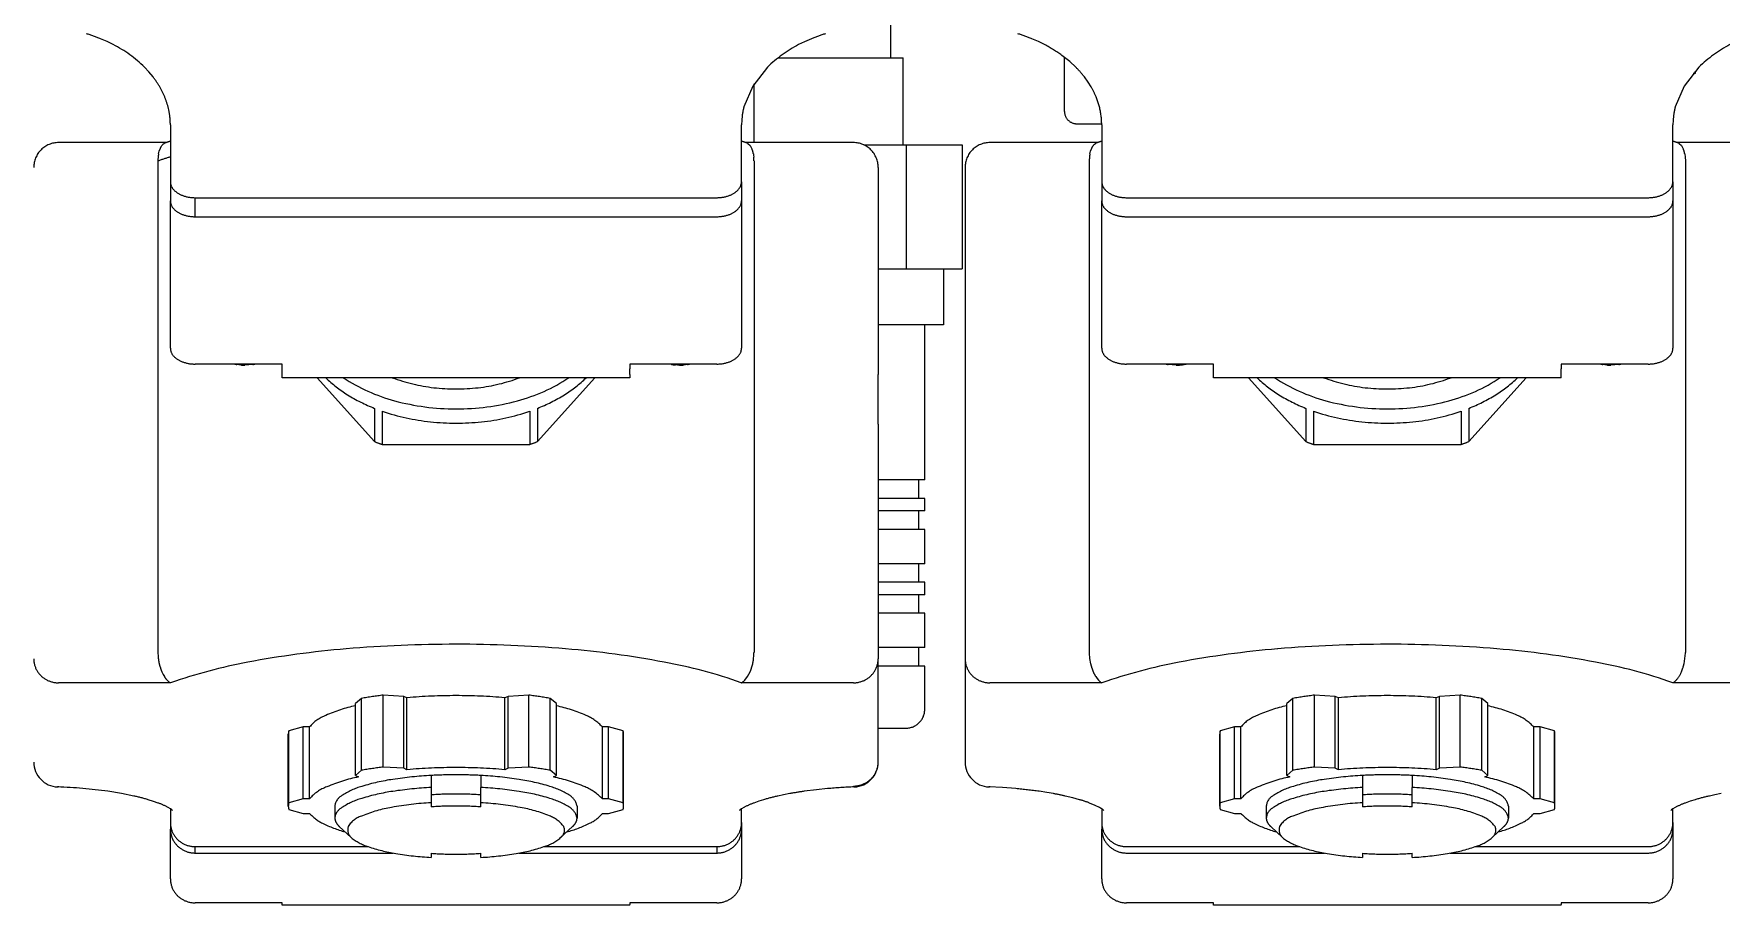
# Model space of a CAD drawing. Header units: inches. Extents: x 402 to 1066, y -128 to 290.
# Drawn here: x 688.35 to 693.69, y 214.94 to 217.7 of the extents above; entities that cross this region are included whole.
import ezdxf

# ---------------------------------------------------------------- set-up
doc = ezdxf.new("R2010")
doc.units = ezdxf.units.IN
doc.header["$MEASUREMENT"] = 0
doc.linetypes.add('HIDDEN', pattern=[0.375, 0.25, -0.125])
doc.layers.get('0').update_dxf_attribs({"color": 10})

msp = doc.modelspace()

# ---------------------------------------------------------------- linework, layer by layer
at = {"color": 1, "linetype": 'HIDDEN', "ltscale": 10}
for p, q in [((691.06154, 217.72939), (691.06154, 217.62314)), ((688.57881, 217.67523), (688.55822, 217.68423)), ((688.59867, 217.66542), (688.57881, 217.67523)), ((690.78902, 217.67478), (690.77011, 217.66542)), ((690.81057, 217.68423), (690.78902, 217.67478)), ((691.52984, 217.67523), (691.50924, 217.68423)), ((691.5497, 217.66542), (691.52984, 217.67523)), ((690.7044, 217.62314), (691.06154, 217.62314)), ((691.06154, 217.62314), (691.10089, 217.62314)), ((691.10089, 217.34771), (691.10089, 217.62314)), ((691.62896, 217.61198), (691.6045, 217.63143)), ((691.6124, 217.45396), (691.6124, 217.62549)), ((688.71085, 217.57956), (688.69733, 217.59393)), ((688.72457, 217.56301), (688.71085, 217.57956)), ((690.67145, 217.59393), (690.62456, 217.53421)), ((691.64836, 217.59393), (691.62896, 217.61198)), ((693.62249, 217.59393), (693.5756, 217.53421)), ((693.61063, 217.57395), (693.6041, 217.57395)), ((693.61063, 217.58142), (693.61063, 217.57395)), ((688.75384, 217.51664), (688.74576, 217.53157)), ((688.76145, 217.49998), (688.75384, 217.51664)), ((690.62456, 217.53421), (690.59667, 217.46827)), ((690.62872, 217.35499), (690.62872, 217.54095)), ((691.68734, 217.54669), (691.6756, 217.56301)), ((691.6968, 217.53157), (691.68734, 217.54669)), ((693.5756, 217.53421), (693.54771, 217.46827)), ((688.77539, 217.45371), (688.77211, 217.46827)), ((691.71839, 217.48424), (691.71249, 217.49998)), ((691.72314, 217.46827), (691.71839, 217.48424)), ((688.77757, 217.44016), (688.77539, 217.45371)), ((688.77941, 217.41161), (688.77941, 217.23077)), ((690.58984, 217.42591), (690.58937, 217.41161)), ((690.58937, 217.23077), (690.58937, 217.41161)), ((690.59122, 217.44016), (690.58984, 217.42591)), ((691.65175, 217.41461), (691.73042, 217.41461)), ((691.73044, 217.41161), (691.73044, 217.23077)), ((693.54087, 217.42591), (693.54041, 217.41161)), ((693.54041, 217.23077), (693.54041, 217.41161)), ((693.54225, 217.44016), (693.54087, 217.42591)), ((688.76639, 217.35499), (688.42529, 217.35499)), ((688.75609, 217.34947), (688.75805, 217.35106)), ((688.75805, 217.35106), (688.75985, 217.35225)), ((690.9435, 217.35499), (690.60239, 217.35499)), ((690.60896, 217.35223), (690.61628, 217.34558)), ((691.71743, 217.35499), (691.37631, 217.35499)), ((691.70714, 217.34949), (691.71088, 217.35225)), ((693.89453, 217.35499), (693.55343, 217.35499)), ((693.56, 217.35223), (693.56732, 217.34558)), ((688.74209, 217.31969), (688.74405, 217.32793)), ((688.74405, 217.32793), (688.74665, 217.33532)), ((688.74944, 217.34099), (688.7509, 217.34335)), ((688.7509, 217.34335), (688.7526, 217.34571)), ((690.61628, 217.34558), (690.62213, 217.33533)), ((690.6267, 217.31967), (690.62753, 217.31466)), ((690.62753, 217.31466), (690.62821, 217.30861)), ((690.97656, 217.34771), (691.10089, 217.34771)), ((691.10089, 217.34771), (691.11119, 217.34771)), ((691.11119, 217.34771), (691.11119, 216.95424)), ((691.11119, 217.34771), (691.28779, 217.34771)), ((691.28779, 217.34771), (691.28779, 216.95424)), ((691.69312, 217.31969), (691.69509, 217.32793)), ((691.69509, 217.32793), (691.69769, 217.33532)), ((691.70363, 217.34571), (691.70714, 217.34949)), ((693.56732, 217.34558), (693.57316, 217.33533)), ((693.57773, 217.31967), (693.57925, 217.30858)), ((693.57925, 217.30858), (693.57975, 217.29666)), ((688.74006, 217.29666), (688.74006, 215.73841)), ((690.62872, 217.29666), (690.62872, 215.73841)), ((691.0222, 217.2763), (691.0222, 216.61979)), ((691.29762, 217.2763), (691.29762, 215.71803)), ((691.69109, 217.29666), (691.69109, 215.73841)), ((693.57975, 217.29666), (693.57975, 215.73841)), ((688.77941, 217.23077), (688.77941, 217.17048)), ((690.58937, 217.23077), (690.58937, 217.17048)), ((691.73044, 217.23077), (691.73044, 217.17048)), ((693.54041, 217.23077), (693.54041, 217.17048)), ((688.77941, 216.75693), (688.77941, 217.17048)), ((688.8581, 217.18018), (690.51068, 217.18018)), ((688.8581, 217.1199), (688.8581, 217.18018)), ((690.58937, 217.17048), (690.58937, 216.75693)), ((691.73044, 216.75693), (691.73044, 217.17048)), ((691.80913, 217.18018), (693.46172, 217.18018)), ((693.54041, 217.17048), (693.54041, 216.75693)), ((688.8581, 217.1199), (690.51068, 217.1199)), ((691.80913, 217.1199), (693.46172, 217.1199)), ((691.0222, 216.95424), (691.11073, 216.95424)), ((691.11073, 216.95424), (691.11119, 216.95424)), ((691.11119, 216.95424), (691.22876, 216.95424)), ((691.22876, 216.95424), (691.22876, 216.77718)), ((691.22876, 216.95424), (691.28779, 216.95424)), ((691.11073, 216.77718), (691.0222, 216.77718)), ((691.22876, 216.77718), (691.11073, 216.77718)), ((691.16975, 216.28534), (691.16975, 216.77718)), ((688.77941, 216.70329), (688.77941, 216.75693)), ((690.58937, 216.75693), (690.58937, 216.70329)), ((691.73044, 216.70329), (691.73044, 216.75693)), ((693.54041, 216.75693), (693.54041, 216.70329)), ((689.13353, 216.6527), (688.8581, 216.6527)), ((688.99654, 216.65049), (688.99038, 216.65144)), ((689.00277, 216.64982), (688.99654, 216.65049)), ((689.02814, 216.64981), (689.01549, 216.64927)), ((689.0406, 216.65144), (689.02814, 216.64981)), ((689.13353, 216.63763), (689.13353, 216.6527)), ((689.13353, 216.60952), (689.13353, 216.63763)), ((690.23525, 216.60952), (689.13353, 216.60952)), ((689.24427, 216.60952), (689.42637, 216.40678)), ((689.94242, 216.40678), (690.12452, 216.60952)), ((690.23525, 216.6527), (690.23525, 216.63763)), ((690.51068, 216.6527), (690.23525, 216.6527)), ((690.23525, 216.61979), (690.23525, 216.63763)), ((690.23525, 216.61979), (690.23525, 216.60952)), ((690.36449, 216.65201), (690.36121, 216.6527)), ((690.36753, 216.65144), (690.36449, 216.65201)), ((690.38627, 216.64941), (690.37992, 216.64982)), ((690.39264, 216.64927), (690.38627, 216.64941)), ((690.41194, 216.65054), (690.40536, 216.64982)), ((690.41775, 216.65144), (690.41194, 216.65054)), ((691.0222, 216.4624), (691.0222, 216.61979)), ((692.08457, 216.6527), (691.80913, 216.6527)), ((691.95387, 216.64981), (691.94141, 216.65144)), ((691.96652, 216.64927), (691.95387, 216.64981)), ((692.08457, 216.63763), (692.08457, 216.6527)), ((692.08457, 216.60952), (692.08457, 216.63763)), ((693.18628, 216.60952), (692.08457, 216.60952)), ((692.1953, 216.60952), (692.37739, 216.40678)), ((692.89345, 216.40678), (693.07554, 216.60952)), ((693.46172, 216.6527), (693.18628, 216.6527)), ((693.18628, 216.6527), (693.18628, 216.63763)), ((693.18628, 216.60952), (693.18628, 216.63763)), ((693.32472, 216.65049), (693.31856, 216.65144)), ((693.33094, 216.64982), (693.32472, 216.65049)), ((693.35632, 216.64981), (693.34367, 216.64927)), ((693.36878, 216.65144), (693.35632, 216.64981)), ((689.42637, 216.51228), (689.42637, 216.40678)), ((689.45078, 216.50322), (689.45078, 216.39772)), ((689.918, 216.50322), (689.918, 216.39772)), ((689.94242, 216.51228), (689.94242, 216.40678)), ((692.37739, 216.51228), (692.37739, 216.40678)), ((692.40181, 216.50322), (692.40181, 216.39772)), ((692.86904, 216.50322), (692.86904, 216.39772)), ((692.89345, 216.51228), (692.89345, 216.40678)), ((691.0222, 216.4624), (691.0222, 215.71803)), ((689.45078, 216.39772), (689.918, 216.39772)), ((692.40181, 216.39772), (692.86904, 216.39772)), ((691.11073, 216.28534), (691.0222, 216.28534)), ((691.15007, 216.28534), (691.11073, 216.28534)), ((691.16975, 216.28534), (691.15007, 216.28534)), ((691.15007, 216.28534), (691.15007, 216.22632)), ((691.11073, 216.22632), (691.0222, 216.22632)), ((691.11073, 216.18697), (691.0222, 216.18697)), ((691.15007, 216.22632), (691.11073, 216.22632)), ((691.15007, 216.18697), (691.11073, 216.18697)), ((691.16975, 216.22632), (691.15007, 216.22632)), ((691.15007, 216.18697), (691.15007, 216.12795)), ((691.16975, 216.18697), (691.15007, 216.18697)), ((691.16975, 216.18697), (691.16975, 216.22632)), ((691.11073, 216.12795), (691.0222, 216.12795)), ((691.15007, 216.12795), (691.11073, 216.12795)), ((691.16975, 216.12795), (691.15007, 216.12795)), ((691.16975, 216.01975), (691.16975, 216.12795)), ((691.11073, 216.01975), (691.0222, 216.01975)), ((691.15007, 216.01975), (691.11073, 216.01975)), ((691.16975, 216.01975), (691.15007, 216.01975)), ((691.15007, 216.01975), (691.15007, 215.96073)), ((691.11073, 215.96073), (691.0222, 215.96073)), ((691.15007, 215.96073), (691.11073, 215.96073)), ((691.16975, 215.96073), (691.15007, 215.96073)), ((691.16975, 215.92138), (691.16975, 215.96073)), ((691.11073, 215.92138), (691.0222, 215.92138)), ((691.15007, 215.92138), (691.11073, 215.92138)), ((691.15007, 215.92138), (691.15007, 215.86236)), ((691.16975, 215.92138), (691.15007, 215.92138)), ((691.11073, 215.86236), (691.0222, 215.86236)), ((691.15007, 215.86236), (691.11073, 215.86236)), ((691.16975, 215.86236), (691.15007, 215.86236)), ((691.16975, 215.75415), (691.16975, 215.86236)), ((691.11073, 215.75415), (691.0222, 215.75415)), ((691.15007, 215.75415), (691.11073, 215.75415)), ((691.15007, 215.75415), (691.15007, 215.69513)), ((691.16975, 215.75415), (691.15007, 215.75415)), ((688.74007, 215.73636), (688.74048, 215.72712)), ((688.74048, 215.72712), (688.74122, 215.71946)), ((688.74413, 215.70268), (688.746, 215.69524)), ((688.746, 215.69524), (688.74784, 215.6891)), ((690.62093, 215.68908), (690.62294, 215.6958)), ((690.62294, 215.6958), (690.62466, 215.7027)), ((690.62755, 215.71945), (690.62837, 215.72798)), ((690.62837, 215.72798), (690.62871, 215.73639)), ((691.0222, 215.39058), (691.0222, 215.71803)), ((691.11073, 215.69513), (691.0222, 215.69513)), ((691.15007, 215.69513), (691.11073, 215.69513)), ((691.16975, 215.69513), (691.15007, 215.69513)), ((691.16975, 215.55742), (691.16975, 215.69513)), ((691.29762, 215.71803), (691.29762, 215.39058)), ((691.69111, 215.73636), (691.69224, 215.71957)), ((691.69224, 215.71957), (691.69516, 215.70268)), ((693.57569, 215.7027), (693.5786, 215.71958)), ((693.5786, 215.71958), (693.57974, 215.73639)), ((688.78026, 215.64203), (688.42529, 215.64203)), ((688.7525, 215.67669), (688.75665, 215.66808)), ((688.75665, 215.66808), (688.76036, 215.66174)), ((688.76923, 215.65035), (688.77182, 215.64787)), ((688.77182, 215.64787), (688.77469, 215.6455)), ((690.9435, 215.64203), (690.58852, 215.64203)), ((690.59954, 215.65034), (690.60852, 215.66189)), ((690.60852, 215.66189), (690.61628, 215.6767)), ((691.7313, 215.64203), (691.37631, 215.64203)), ((691.69888, 215.6891), (691.70088, 215.6833)), ((691.70088, 215.6833), (691.70354, 215.67669)), ((691.71139, 215.66174), (691.71569, 215.65562)), ((691.71569, 215.65562), (691.72027, 215.65035)), ((691.72573, 215.6455), (691.72884, 215.64338)), ((691.72884, 215.64338), (691.7313, 215.64203)), ((693.89453, 215.64203), (693.53955, 215.64203)), ((693.5451, 215.64549), (693.5477, 215.64761)), ((693.5477, 215.64761), (693.55057, 215.65034)), ((693.56731, 215.6767), (693.56976, 215.68275)), ((693.56976, 215.68275), (693.57197, 215.68908)), ((689.38546, 215.59273), (689.36582, 215.57607)), ((689.38546, 215.36469), (689.38546, 215.59273)), ((689.51916, 215.59898), (689.45361, 215.60291)), ((689.45361, 215.37487), (689.45361, 215.60291)), ((689.52917, 215.5945), (689.51916, 215.59898)), ((689.51916, 215.37094), (689.51916, 215.59898)), ((689.52917, 215.36646), (689.52917, 215.5945)), ((689.84962, 215.59898), (689.83962, 215.5945)), ((689.83962, 215.36646), (689.83962, 215.5945)), ((689.91518, 215.60291), (689.84962, 215.59898)), ((689.84962, 215.37094), (689.84962, 215.59898)), ((689.91518, 215.37487), (689.91518, 215.60291)), ((690.00296, 215.57607), (689.98333, 215.59273)), ((689.98333, 215.36469), (689.98333, 215.59273)), ((692.33648, 215.59273), (692.31685, 215.57607)), ((692.33648, 215.36469), (692.33648, 215.59273)), ((692.40463, 215.37487), (692.40463, 215.60291)), ((692.47019, 215.59898), (692.40463, 215.60291)), ((692.4802, 215.5945), (692.47019, 215.59898)), ((692.47019, 215.37094), (692.47019, 215.59898)), ((692.4802, 215.36646), (692.4802, 215.5945)), ((692.80066, 215.59898), (692.79065, 215.5945)), ((692.79065, 215.36646), (692.79065, 215.5945)), ((692.86621, 215.60291), (692.80066, 215.59898)), ((692.80066, 215.37094), (692.80066, 215.59898)), ((692.86621, 215.37487), (692.86621, 215.60291)), ((692.954, 215.57607), (692.93436, 215.59273)), ((692.93436, 215.36469), (692.93436, 215.59273)), ((689.36582, 215.34803), (689.36582, 215.57607)), ((690.00296, 215.34803), (690.00296, 215.57607)), ((692.31685, 215.34803), (692.31685, 215.57607)), ((692.954, 215.34803), (692.954, 215.57607)), ((689.20058, 215.502), (689.15466, 215.48927)), ((689.15466, 215.26123), (689.15466, 215.48927)), ((689.20058, 215.27396), (689.20058, 215.502)), ((689.2206, 215.502), (689.20058, 215.502)), ((689.2206, 215.27396), (689.2206, 215.502)), ((690.14818, 215.27396), (690.14818, 215.502)), ((690.1682, 215.502), (690.14818, 215.502)), ((690.1682, 215.27396), (690.1682, 215.502)), ((690.21412, 215.48927), (690.1682, 215.502)), ((690.21412, 215.26123), (690.21412, 215.48927)), ((691.0222, 215.4984), (691.11073, 215.4984)), ((692.15162, 215.502), (692.1057, 215.48927)), ((692.1057, 215.26123), (692.1057, 215.48927)), ((692.15162, 215.27396), (692.15162, 215.502)), ((692.17163, 215.502), (692.15162, 215.502)), ((692.17163, 215.27396), (692.17163, 215.502)), ((693.09921, 215.27396), (693.09921, 215.502)), ((693.11923, 215.502), (693.09921, 215.502)), ((693.16515, 215.48927), (693.11923, 215.502)), ((693.11923, 215.27396), (693.11923, 215.502)), ((693.16515, 215.26123), (693.16515, 215.48927)), ((689.15321, 215.25105), (689.15321, 215.47909)), ((690.21558, 215.25105), (690.21558, 215.47909)), ((692.10424, 215.25105), (692.10424, 215.47909)), ((693.16661, 215.25105), (693.16661, 215.47909)), ((689.51916, 215.37094), (689.45361, 215.37487)), ((689.91518, 215.37487), (689.84962, 215.37094)), ((692.47019, 215.37094), (692.40463, 215.37487)), ((692.86621, 215.37487), (692.80066, 215.37094)), ((689.38546, 215.36469), (689.36582, 215.34803)), ((689.36582, 215.34803), (689.37583, 215.34354)), ((689.52917, 215.36646), (689.51916, 215.37094)), ((689.6057, 215.34822), (689.6057, 215.31022)), ((689.76308, 215.34822), (689.76308, 215.31022)), ((689.84962, 215.37094), (689.83962, 215.36646)), ((690.00296, 215.34803), (689.98333, 215.36469)), ((689.99295, 215.34354), (690.00296, 215.34803)), ((692.33648, 215.36469), (692.31685, 215.34803)), ((692.31685, 215.34803), (692.32686, 215.34354)), ((692.4802, 215.36646), (692.47019, 215.37094)), ((692.55673, 215.34822), (692.55673, 215.31022)), ((692.71412, 215.34822), (692.71412, 215.31022)), ((692.80066, 215.37094), (692.79065, 215.36646)), ((692.954, 215.34803), (692.93436, 215.36469)), ((692.94399, 215.34354), (692.954, 215.34803)), ((688.42274, 215.31204), (688.42212, 215.31195)), ((688.62459, 215.29103), (688.58134, 215.29795)), ((688.66405, 215.2831), (688.62459, 215.29103)), ((688.72621, 215.26615), (688.70951, 215.2714)), ((688.74096, 215.2609), (688.72621, 215.26615)), ((689.20058, 215.27396), (689.15466, 215.26123)), ((689.2206, 215.27396), (689.20058, 215.27396)), ((689.6057, 215.31022), (689.6057, 215.28666)), ((689.6057, 215.28666), (689.6057, 215.26179)), ((689.76308, 215.28666), (689.76308, 215.31022)), ((689.76308, 215.26179), (689.76308, 215.28666)), ((690.1682, 215.27396), (690.14818, 215.27396)), ((690.21412, 215.26123), (690.1682, 215.27396)), ((690.64417, 215.26668), (690.62783, 215.2609)), ((690.65928, 215.2714), (690.64417, 215.26668)), ((690.7223, 215.28684), (690.70473, 215.2831)), ((690.74244, 215.29071), (690.7223, 215.28684)), ((690.82663, 215.30293), (690.78745, 215.29795)), ((690.86151, 215.30646), (690.82663, 215.30293)), ((690.94604, 215.31204), (690.94666, 215.31195)), ((691.37377, 215.31204), (691.37315, 215.31195)), ((691.41626, 215.30969), (691.37315, 215.31195)), ((691.4583, 215.30646), (691.41626, 215.30969)), ((691.55641, 215.29431), (691.53237, 215.29795)), ((691.57737, 215.29071), (691.55641, 215.29431)), ((691.63893, 215.27737), (691.61508, 215.2831)), ((691.66053, 215.2714), (691.63893, 215.27737)), ((692.15162, 215.27396), (692.1057, 215.26123)), ((692.17163, 215.27396), (692.15162, 215.27396)), ((692.55673, 215.31022), (692.55673, 215.28666)), ((692.55673, 215.28666), (692.55673, 215.26179)), ((692.71412, 215.28666), (692.71412, 215.31022)), ((692.71412, 215.26179), (692.71412, 215.28666)), ((693.11923, 215.27396), (693.09921, 215.27396)), ((693.16515, 215.26123), (693.11923, 215.27396)), ((693.59519, 215.26668), (693.57886, 215.2609)), ((693.61031, 215.2714), (693.59519, 215.26668)), ((693.67334, 215.28684), (693.65577, 215.2831)), ((693.69347, 215.29071), (693.67334, 215.28684)), ((688.78014, 215.24196), (688.77256, 215.2466)), ((688.77941, 215.24245), (688.77941, 215.19866)), ((688.78433, 215.23889), (688.78014, 215.24196)), ((688.78559, 215.23782), (688.78525, 215.23812)), ((688.78585, 215.23758), (688.78559, 215.23782)), ((688.78621, 215.23722), (688.78618, 215.23726)), ((688.78625, 215.23718), (688.78621, 215.23722)), ((689.15466, 215.24086), (689.20058, 215.22813)), ((689.20058, 215.22813), (689.2206, 215.22813)), ((689.30076, 215.25105), (689.30076, 215.21304)), ((689.6057, 215.26179), (689.6057, 215.24864)), ((689.76308, 215.24864), (689.76308, 215.26179)), ((690.06803, 215.25105), (690.06803, 215.21304)), ((690.14818, 215.22813), (690.1682, 215.22813)), ((690.1682, 215.22813), (690.21412, 215.24086)), ((690.58258, 215.23722), (690.58253, 215.23718)), ((690.58261, 215.23726), (690.58258, 215.23722)), ((690.58326, 215.23788), (690.58294, 215.23758)), ((690.58353, 215.23812), (690.58326, 215.23788)), ((690.58865, 215.24196), (690.58446, 215.23889)), ((690.59623, 215.2466), (690.58865, 215.24196)), ((690.58937, 215.19866), (690.58937, 215.24245)), ((691.7102, 215.25334), (691.69199, 215.2609)), ((691.72359, 215.2466), (691.7102, 215.25334)), ((691.73044, 215.24245), (691.73044, 215.19866)), ((691.73628, 215.23812), (691.73536, 215.23889)), ((691.73688, 215.23758), (691.73628, 215.23812)), ((691.73726, 215.23721), (691.73721, 215.23726)), ((691.73729, 215.23718), (691.73726, 215.23721)), ((692.1057, 215.24086), (692.15162, 215.22813)), ((692.15162, 215.22813), (692.17163, 215.22813)), ((692.25179, 215.25105), (692.25179, 215.21304)), ((692.55673, 215.26179), (692.55673, 215.24864)), ((692.71412, 215.24864), (692.71412, 215.26179)), ((693.01906, 215.25105), (693.01906, 215.21304)), ((693.09921, 215.22813), (693.11923, 215.22813)), ((693.11923, 215.22813), (693.16515, 215.24086)), ((693.5336, 215.23722), (693.53356, 215.23718)), ((693.53364, 215.23726), (693.5336, 215.23722)), ((693.5343, 215.23788), (693.53397, 215.23758)), ((693.53457, 215.23812), (693.5343, 215.23788)), ((693.53994, 215.24214), (693.53549, 215.23889)), ((693.54726, 215.2466), (693.53994, 215.24214)), ((693.54041, 215.19866), (693.54041, 215.24245)), ((688.77941, 215.19866), (688.77941, 215.1783)), ((688.77941, 215.02045), (688.77941, 215.1783)), ((689.35269, 215.15116), (689.31479, 215.18643)), ((690.01609, 215.15116), (690.054, 215.18643)), ((690.58937, 215.19866), (690.58937, 215.1783)), ((690.58937, 215.1783), (690.58937, 215.02045)), ((691.73044, 215.19866), (691.73044, 215.1783)), ((691.73044, 215.02045), (691.73044, 215.1783)), ((692.30373, 215.15116), (692.26582, 215.18643)), ((692.96712, 215.15116), (693.00503, 215.18643)), ((693.54041, 215.19866), (693.54041, 215.1783)), ((693.54041, 215.1783), (693.54041, 215.02045)), ((688.8581, 215.12265), (689.40587, 215.12265)), ((688.8581, 215.10228), (688.8581, 215.12265)), ((689.96291, 215.12265), (690.51068, 215.12265)), ((690.51068, 215.12265), (690.51068, 215.10228)), ((691.80913, 215.12265), (692.35691, 215.12265)), ((692.91394, 215.12265), (693.46172, 215.12265)), ((688.8581, 215.10228), (689.48558, 215.10228)), ((689.6057, 215.10142), (689.6057, 215.08829)), ((689.76308, 215.08829), (689.76308, 215.10142)), ((689.88321, 215.10228), (690.51068, 215.10228)), ((691.80913, 215.10228), (692.43661, 215.10228)), ((692.55673, 215.10142), (692.55673, 215.08829)), ((692.71412, 215.08829), (692.71412, 215.10142)), ((692.83424, 215.10228), (693.46172, 215.10228)), ((689.13353, 214.94444), (688.8581, 214.94444)), ((689.13353, 214.93934), (689.13353, 214.94444)), ((689.13353, 214.93666), (689.13353, 214.93934)), ((690.23525, 214.93666), (689.13353, 214.93666)), ((690.23525, 214.94444), (690.23525, 214.93934)), ((690.51068, 214.94444), (690.23525, 214.94444)), ((690.23525, 214.93666), (690.23525, 214.93934)), ((692.08457, 214.94444), (691.80913, 214.94444)), ((692.08457, 214.93934), (692.08457, 214.94444)), ((692.08457, 214.93666), (692.08457, 214.93934)), ((693.18628, 214.93666), (692.08457, 214.93666)), ((693.46172, 214.94444), (693.18628, 214.94444)), ((693.18628, 214.94444), (693.18628, 214.93934)), ((693.18628, 214.93666), (693.18628, 214.93934))]:
    msp.add_line(p, q, dxfattribs=at)
for centre, radius, start, end in [((688.37152, 217.23172), 0.48951, 67.5795, 73.09669), ((691.00742, 217.20331), 0.51964, 107.06346, 112.2605), ((691.31448, 217.20915), 0.51345, 67.70822, 72.96797), ((688.4193, 217.31406), 0.3945, 45.18777, 62.95504), ((690.96189, 217.29694), 0.4154, 117.49536, 134.36198), ((691.33412, 217.25675), 0.46204, 54.18531, 62.18718), ((693.91292, 217.29694), 0.4154, 117.49536, 134.36198), ((691.43232, 217.37621), 0.30672, 37.51732, 45.22084), ((688.48402, 217.37787), 0.30354, 30.42305, 37.58273), ((691.46023, 217.39442), 0.27346, 22.70598, 30.10377), ((688.52913, 217.40428), 0.25126, 14.75281, 22.38658), ((690.81077, 217.41212), 0.22133, 165.30593, 172.7232), ((691.48791, 217.40916), 0.24255, 0.57915, 14.10396), ((693.7618, 217.41212), 0.22133, 165.30593, 172.7232), ((688.54861, 217.41104), 0.2308, 0.14121, 7.24677), ((691.65175, 217.45396), 0.03935, 179.99994, 269.99998), ((688.42529, 217.2763), 0.07869, 90.00004, 180.00007), ((688.77061, 217.33394), 0.02124, 110.18333, 120.42943), ((689.14728, 216.2867), 1.13416, 108.92668, 109.79021), ((690.22011, 216.28275), 1.13835, 70.21146, 71.07181), ((690.59906, 217.33582), 0.01917, 58.90962, 70.37555), ((690.9435, 217.2763), 0.07869, 0, 90.00004), ((691.37631, 217.2763), 0.07869, 90.00004, 180.00007), ((691.72164, 217.33394), 0.02124, 110.18309, 120.42949), ((692.09829, 216.28678), 1.13408, 108.92666, 109.79026), ((693.17115, 216.28275), 1.13835, 70.21146, 71.07181), ((693.55009, 217.33582), 0.01917, 58.90962, 70.37555), ((688.86845, 217.29696), 0.12838, 169.80654, 180.13257), ((689.16034, 216.07598), 1.29101, 107.16153, 108.99856), ((688.79387, 217.31563), 0.05116, 150.2914, 157.36912), ((688.77826, 217.32542), 0.03271, 132.66057, 141.65511), ((690.55273, 217.30656), 0.07512, 10.05023, 22.51619), ((690.49411, 217.29689), 0.13461, 359.90436, 4.99484), ((691.81947, 217.29696), 0.12838, 169.80654, 180.13257), ((691.74155, 217.31711), 0.04749, 142.97643, 157.46613), ((693.49432, 217.3038), 0.08491, 10.77112, 21.7953), ((688.81976, 217.23273), 0.0404, 182.80473, 222.45325), ((688.84503, 217.2595), 0.07715, 224.44626, 250.08881), ((690.52375, 217.2595), 0.07715, 289.9111, 315.55366), ((690.54902, 217.23273), 0.0404, 317.54667, 357.19519), ((691.77079, 217.23273), 0.0404, 182.80473, 222.45325), ((691.79606, 217.2595), 0.07715, 224.44626, 250.08881), ((693.47479, 217.2595), 0.07715, 289.9111, 315.55366), ((693.50006, 217.23273), 0.0404, 317.54667, 357.19519), ((688.81686, 217.17124), 0.03746, 181.17551, 224.08247), ((688.8408, 217.19263), 0.06954, 223.01413, 251.52095), ((688.85802, 217.29735), 0.11717, 250.41741, 270.03765), ((690.51076, 217.29735), 0.11717, 269.96227, 289.58252), ((690.52799, 217.19263), 0.06954, 288.47897, 316.98579), ((690.55192, 217.17124), 0.03746, 315.91743, 358.82443), ((691.76789, 217.17124), 0.03746, 181.17551, 224.08247), ((691.79183, 217.19263), 0.06954, 223.01413, 251.52095), ((691.80906, 217.29735), 0.11717, 250.41741, 270.03765), ((693.46179, 217.29735), 0.11717, 269.96227, 289.58252), ((693.47902, 217.19263), 0.06954, 288.47897, 316.98579), ((693.50296, 217.17124), 0.03746, 315.91743, 358.82443), ((688.85725, 217.23256), 0.11267, 250.02217, 270.43288), ((690.51153, 217.23256), 0.11267, 269.56704, 289.97775), ((691.80828, 217.23256), 0.11267, 250.02217, 270.43288), ((693.46256, 217.23256), 0.11267, 269.56704, 289.97775), ((688.81686, 216.70405), 0.03746, 181.17551, 224.08247), ((688.8408, 216.72543), 0.06954, 223.01413, 251.52095), ((688.85725, 216.76537), 0.11267, 250.02217, 270.43288), ((690.51153, 216.76537), 0.11267, 269.56704, 289.97775), ((690.52799, 216.72543), 0.06954, 288.47897, 316.98579), ((690.55192, 216.70405), 0.03746, 315.91743, 358.82443), ((691.76789, 216.70405), 0.03746, 181.17551, 224.08247), ((691.79183, 216.72543), 0.06954, 223.01413, 251.52095), ((691.80828, 216.76537), 0.11267, 250.02217, 270.43288), ((693.46256, 216.76537), 0.11267, 269.56704, 289.97775), ((693.47902, 216.72543), 0.06954, 288.47897, 316.98579), ((693.50296, 216.70405), 0.03746, 315.91743, 358.82443), ((689.01318, 216.78212), 0.13266, 257.31666, 260.10118), ((689.01515, 216.78893), 0.13966, 264.91115, 270.13872), ((689.01561, 216.79308), 0.14382, 280.00686, 282.57513), ((689.55813, 216.9033), 0.41036, 225.71812, 237.98314), ((689.64113, 217.09078), 0.57478, 236.85699, 254.72907), ((689.67787, 217.13051), 0.55639, 249.45274, 263.42253), ((689.69568, 217.11074), 0.53621, 276.3132, 290.81137), ((689.74336, 217.05583), 0.53696, 284.63568, 303.77811), ((689.82278, 216.88787), 0.39086, 301.70944, 314.58912), ((690.39343, 216.80145), 0.15223, 260.20525, 264.90712), ((690.39265, 216.79642), 0.14715, 269.99431, 274.95562), ((690.39396, 216.78706), 0.1377, 279.94989, 282.63238), ((691.96603, 216.7912), 0.14192, 257.4074, 260.01018), ((691.96676, 216.79281), 0.14354, 269.90505, 282.55142), ((692.50916, 216.9033), 0.41036, 225.71812, 237.98314), ((692.59217, 217.09078), 0.57478, 236.85699, 254.72907), ((692.6289, 217.13051), 0.55639, 249.45274, 263.42253), ((692.64671, 217.11074), 0.53621, 276.3132, 290.81137), ((692.69439, 217.05583), 0.53696, 284.63568, 303.77811), ((692.77381, 216.88787), 0.39086, 301.70944, 314.58912), ((693.34318, 216.7912), 0.14192, 257.4074, 260.01018), ((693.34405, 216.80548), 0.15621, 265.18831, 269.8616), ((693.34379, 216.79308), 0.14382, 280.00686, 282.57513), ((689.62288, 217.0106), 0.53567, 238.19547, 248.47806), ((689.68439, 217.18466), 0.61093, 263.39669, 276.60323), ((689.75545, 216.9916), 0.51449, 291.30963, 302.0167), ((692.57391, 217.0106), 0.53567, 238.19547, 248.47806), ((692.63543, 217.18466), 0.61093, 263.39669, 276.60323), ((692.70648, 216.9916), 0.51449, 291.30963, 302.0167), ((689.678, 217.17142), 0.70578, 251.21963, 263.95021), ((689.68416, 217.25555), 0.74506, 254.87474, 270.01809), ((689.68696, 217.23796), 0.72747, 269.79763, 285.30935), ((689.6955, 217.15002), 0.68401, 275.84625, 288.98374), ((692.62903, 217.17142), 0.70578, 251.21963, 263.95021), ((692.63519, 217.25555), 0.74506, 254.87474, 270.01809), ((692.63799, 217.23796), 0.72747, 269.79763, 285.30935), ((692.64652, 217.15002), 0.68401, 275.84625, 288.98374), ((689.68439, 217.22919), 0.7639, 263.93013, 276.06979), ((692.63543, 217.22919), 0.7639, 263.93013, 276.06979), ((689.64926, 216.96997), 0.6057, 248.40753, 250.87123), ((689.72131, 216.96515), 0.60055, 289.11813, 291.60297), ((692.6003, 216.96997), 0.6057, 248.40753, 250.87123), ((692.67234, 216.96515), 0.60055, 289.11813, 291.60297), ((689.6019, 212.61413), 3.14673, 94.83032, 100.5651), ((689.68341, 211.6322), 4.13203, 89.98648, 94.81), ((689.68951, 211.73096), 4.03328, 85.13099, 90.07268), ((689.79807, 212.8449), 2.91417, 79.20593, 85.3988), ((692.55294, 212.61413), 3.14673, 94.83032, 100.5651), ((692.63445, 211.6322), 4.13203, 89.98648, 94.81), ((692.64054, 211.73096), 4.03328, 85.13099, 90.07268), ((692.7491, 212.8449), 2.91417, 79.20593, 85.3988), ((688.42187, 215.71846), 0.07528, 180.31765, 210.69038), ((688.8885, 215.73841), 0.14844, 180.00144, 180.79143), ((688.90612, 215.73936), 0.1661, 186.8832, 192.75641), ((689.3395, 214.04226), 1.6947, 100.69696, 109.26857), ((690.08827, 214.26271), 1.46723, 70.06552, 79.96911), ((690.44503, 215.7424), 0.18397, 347.53536, 352.82953), ((690.47967, 215.73842), 0.14905, 359.22098, 359.99692), ((690.94691, 215.71846), 0.07528, 329.30952, 359.68228), ((691.37291, 215.71846), 0.07528, 180.31765, 210.69038), ((691.83865, 215.7384), 0.14756, 179.99924, 180.79396), ((691.86337, 215.74137), 0.1726, 192.95279, 197.62905), ((692.29054, 214.04226), 1.6947, 100.69696, 109.26857), ((693.03931, 214.26271), 1.46723, 70.06552, 79.96911), ((693.41062, 215.74051), 0.16935, 342.31814, 347.09854), ((693.43071, 215.73842), 0.14905, 359.22098, 359.99692), ((688.4245, 215.72095), 0.07882, 211.27568, 240.71016), ((688.42554, 215.7241), 0.08207, 241.15264, 269.82564), ((688.88813, 215.73472), 0.14752, 198.01459, 203.16446), ((688.8227, 215.70117), 0.07377, 212.31509, 223.54738), ((688.79923, 215.67863), 0.04122, 233.4758, 242.61022), ((690.57065, 215.67718), 0.03943, 296.94861, 317.11753), ((690.49139, 215.73068), 0.13606, 336.62026, 342.19283), ((690.94325, 215.7241), 0.08207, 270.17428, 298.84729), ((690.94429, 215.72095), 0.07882, 299.28977, 328.72426), ((691.37553, 215.72095), 0.07882, 211.27568, 240.71016), ((691.37656, 215.7241), 0.08207, 241.15264, 269.82564), ((691.81558, 215.72601), 0.12241, 203.7555, 211.66702), ((691.75431, 215.68318), 0.0473, 223.96472, 232.82099), ((693.52414, 215.67293), 0.03454, 296.50498, 307.37028), ((693.48996, 215.70734), 0.08321, 316.76387, 338.38897), ((689.61891, 214.26352), 1.34955, 97.03591, 99.96174), ((689.68191, 213.88116), 1.72013, 89.91715, 95.09425), ((689.68487, 213.83517), 1.76613, 84.97328, 90.01548), ((689.74192, 214.21033), 1.40332, 80.09441, 82.90811), ((692.56995, 214.26352), 1.34955, 97.03591, 99.96174), ((692.63293, 213.88116), 1.72013, 89.91715, 95.09425), ((692.6359, 213.83517), 1.76613, 84.97328, 90.01548), ((692.69296, 214.21033), 1.40332, 80.09441, 82.90811), ((689.3132, 215.4264), 0.11954, 110.06963, 140.77147), ((689.46241, 215.11517), 0.46428, 102.00748, 114.18775), ((689.87952, 215.03298), 0.55032, 66.76733, 77.0376), ((690.03429, 215.39646), 0.15527, 42.8197, 66.33935), ((691.11073, 215.55742), 0.05902, 269.99996, 0), ((692.26424, 215.4264), 0.11954, 110.06963, 140.77147), ((692.41344, 215.11517), 0.46428, 102.00748, 114.18775), ((692.83055, 215.03298), 0.55032, 66.76733, 77.0376), ((692.98533, 215.39646), 0.15527, 42.8197, 66.33935), ((689.1898, 215.47904), 0.03659, 163.76288, 179.92766), ((690.17831, 215.47894), 0.03727, 0.22098, 16.08861), ((692.14082, 215.47904), 0.03659, 163.76288, 179.92766), ((693.12934, 215.47894), 0.03727, 0.22098, 16.08861), ((688.42529, 215.39058), 0.07869, 180.00008, 267.69246), ((689.61891, 214.03548), 1.34955, 97.03591, 99.96174), ((689.68191, 213.65312), 1.72013, 89.91715, 95.09425), ((689.68487, 213.60712), 1.76613, 84.97328, 90.01548), ((689.74192, 213.98229), 1.40332, 80.09441, 82.90811), ((690.9435, 215.39058), 0.07869, 272.30761, 0), ((690.94691, 215.391), 0.07528, 329.3095, 359.68222), ((691.37631, 215.39058), 0.07869, 180.00008, 267.69246), ((692.56995, 214.03548), 1.34955, 97.03591, 99.96174), ((692.63293, 213.65312), 1.72013, 89.91715, 95.09425), ((692.6359, 213.60712), 1.76613, 84.97328, 90.01548), ((692.69296, 213.98229), 1.40332, 80.09441, 82.90811), ((689.47283, 214.85749), 0.49564, 101.28641, 113.46318), ((689.57505, 214.70824), 0.63406, 98.1974, 107.29054), ((689.66383, 214.1845), 1.16518, 92.8598, 98.84644), ((689.68391, 213.90077), 1.44957, 89.98097, 93.09295), ((689.68449, 213.88622), 1.46412, 86.92259, 90.00364), ((689.6973, 214.10979), 1.24018, 81.33483, 86.9591), ((689.77392, 214.62066), 0.7236, 73.27316, 81.23906), ((689.86815, 214.76862), 0.58831, 67.49871, 77.75186), ((690.94325, 215.39664), 0.08207, 270.17428, 298.84726), ((690.94429, 215.3935), 0.07882, 299.28974, 328.72423), ((692.42386, 214.85749), 0.49564, 101.28641, 113.46318), ((692.52608, 214.70824), 0.63406, 98.1974, 107.29054), ((692.61487, 214.1845), 1.16518, 92.8598, 98.84644), ((692.63494, 213.90077), 1.44957, 89.98097, 93.09295), ((692.63552, 213.88622), 1.46412, 86.92259, 90.00364), ((692.64833, 214.10979), 1.24018, 81.33483, 86.9591), ((692.72496, 214.62066), 0.7236, 73.27316, 81.23906), ((692.81918, 214.76862), 0.58831, 67.49871, 77.75186), ((688.36559, 213.75609), 1.55689, 82.03461, 87.9193), ((688.42149, 215.31532), 0.00351, 290.83572, 315.71882), ((688.41701, 215.31946), 0.00961, 316.68876, 329.40901), ((688.52107, 214.63339), 0.66526, 73.54614, 77.58917), ((689.31586, 215.1956), 0.12335, 109.10479, 140.55685), ((689.34171, 215.24775), 0.04109, 117.32609, 175.40078), ((689.43982, 215.11436), 0.20627, 104.95372, 124.54582), ((689.43982, 215.07636), 0.20627, 104.95372, 124.54582), ((689.57505, 214.67024), 0.63406, 98.1974, 107.29054), ((689.66383, 214.14649), 1.16518, 92.8598, 98.84644), ((689.68424, 214.17295), 1.11647, 89.99199, 94.03382), ((689.68521, 214.19186), 1.09755, 85.93142, 90.04292), ((689.6973, 214.07179), 1.24018, 81.33483, 86.9591), ((689.77392, 214.58265), 0.7236, 73.27316, 81.23906), ((689.90633, 215.06527), 0.2597, 57.48379, 73.01683), ((689.90633, 215.02726), 0.2597, 57.48379, 73.01683), ((690.017, 215.24106), 0.052, 11.08031, 56.19297), ((690.03038, 215.1632), 0.16169, 43.23642, 67.10209), ((690.87396, 214.53142), 0.7705, 102.6871, 106.17774), ((690.95574, 214.10917), 1.20063, 98.05778, 100.23333), ((691.00853, 213.68953), 1.6236, 92.18385, 95.19535), ((690.95177, 215.31946), 0.00961, 210.59091, 223.31115), ((690.94729, 215.31532), 0.00351, 224.28108, 249.1642), ((691.37253, 215.31532), 0.00351, 290.83572, 315.71882), ((691.36804, 215.31946), 0.00961, 316.68876, 329.40901), ((691.33238, 213.88283), 1.42918, 81.95609, 84.94537), ((691.41276, 214.37802), 0.92741, 77.39924, 79.77609), ((691.54667, 214.87792), 0.40963, 69.22018, 73.8595), ((692.26688, 215.1956), 0.12335, 109.10479, 140.55685), ((692.29275, 215.24775), 0.04109, 117.32609, 175.40078), ((692.39085, 215.11436), 0.20627, 104.95372, 124.54582), ((692.39085, 215.07636), 0.20627, 104.95372, 124.54582), ((692.52608, 214.67024), 0.63406, 98.1974, 107.29054), ((692.61487, 214.14649), 1.16518, 92.8598, 98.84644), ((692.63527, 214.17295), 1.11647, 89.99199, 94.03382), ((692.63625, 214.19186), 1.09755, 85.93142, 90.04292), ((692.64833, 214.07179), 1.24018, 81.33483, 86.9591), ((692.72496, 214.58265), 0.7236, 73.27316, 81.23906), ((692.85736, 215.06527), 0.2597, 57.48379, 73.01683), ((692.85736, 215.02726), 0.2597, 57.48379, 73.01683), ((692.96803, 215.24106), 0.052, 11.08031, 56.19297), ((692.98142, 215.1632), 0.16169, 43.23642, 67.10209), ((693.79961, 214.63), 0.66875, 102.42146, 106.44339), ((688.67132, 215.06504), 0.20787, 60.85548, 70.42714), ((688.76135, 215.21059), 0.03646, 49.03744, 50.9256), ((688.77869, 215.22986), 0.01052, 44.60728, 47.10616), ((688.7842, 215.23523), 0.00283, 42.84936, 43.5729), ((689.1898, 215.251), 0.03659, 163.76288, 179.92766), ((689.19048, 215.25119), 0.03727, 180.2209, 196.08853), ((689.32146, 215.31702), 0.13444, 221.39188, 243.44066), ((689.34171, 215.20975), 0.04109, 117.32609, 175.40078), ((689.33051, 215.21367), 0.02975, 181.21553, 208.19269), ((689.40967, 215.14468), 0.07875, 105.88034, 147.72878), ((689.54556, 214.84454), 0.40752, 99.17334, 112.72694), ((689.65737, 214.29719), 0.96598, 93.0663, 100.54476), ((689.68424, 214.13495), 1.11647, 89.99199, 94.03382), ((689.68521, 214.15386), 1.09755, 85.93142, 90.04292), ((689.70118, 214.21143), 1.05217, 79.76203, 86.62706), ((689.79951, 214.76157), 0.49332, 68.45589, 79.644), ((689.94029, 215.11952), 0.10868, 38.1988, 68.19225), ((690.017, 215.20304), 0.052, 11.08031, 56.19297), ((690.03989, 215.21325), 0.02814, 331.01748, 359.57413), ((690.06443, 215.29479), 0.10704, 293.68698, 321.4803), ((690.17831, 215.2509), 0.03727, 0.22098, 16.08861), ((690.17899, 215.25109), 0.03659, 343.76281, 359.92758), ((690.58458, 215.23523), 0.00283, 136.42718, 137.15071), ((690.59319, 215.22668), 0.01497, 133.26478, 135.02194), ((690.60432, 215.21429), 0.03162, 128.92997, 131.10712), ((690.73103, 214.99091), 0.28904, 110.91881, 117.79872), ((691.69141, 215.18457), 0.06987, 51.02382, 62.57782), ((691.72963, 215.22978), 0.01065, 44.62201, 47.09143), ((691.73524, 215.23523), 0.00283, 42.84936, 43.5729), ((692.14082, 215.251), 0.03659, 163.76288, 179.92766), ((692.1415, 215.25119), 0.03727, 180.2209, 196.08853), ((692.27249, 215.31702), 0.13444, 221.39188, 243.44066), ((692.29275, 215.20975), 0.04109, 117.32609, 175.40078), ((692.28154, 215.21367), 0.02975, 181.21553, 208.19269), ((692.3607, 215.14468), 0.07875, 105.88034, 147.72878), ((692.49659, 214.84454), 0.40752, 99.17334, 112.72694), ((692.6084, 214.29719), 0.96598, 93.0663, 100.54476), ((692.63527, 214.13495), 1.11647, 89.99199, 94.03382), ((692.63625, 214.15386), 1.09755, 85.93142, 90.04292), ((692.65221, 214.21143), 1.05217, 79.76203, 86.62706), ((692.75055, 214.76157), 0.49332, 68.45589, 79.644), ((692.89132, 215.11952), 0.10868, 38.1988, 68.19225), ((692.96803, 215.20304), 0.052, 11.08031, 56.19297), ((692.99092, 215.21325), 0.02814, 331.01748, 359.57413), ((693.01547, 215.29479), 0.10704, 293.68698, 321.4803), ((693.12934, 215.2509), 0.03727, 0.22098, 16.08861), ((693.13002, 215.25109), 0.03659, 343.76281, 359.92758), ((693.53561, 215.23523), 0.00283, 136.42718, 137.15071), ((693.54423, 215.22668), 0.01497, 133.26478, 135.02194), ((693.55536, 215.21429), 0.03162, 128.92997, 131.10712), ((693.68206, 214.99091), 0.28904, 110.91881, 117.79872), ((688.85469, 215.19909), 0.07528, 180.31765, 210.69038), ((688.85436, 215.17862), 0.07495, 180.24901, 210.75903), ((688.85731, 215.20157), 0.07882, 211.27568, 240.71016), ((689.44904, 215.5809), 0.42754, 243.95973, 254.26605), ((689.3513, 215.22631), 0.05407, 209.5916, 227.52426), ((689.37407, 215.17602), 0.03279, 160.93621, 229.30997), ((689.99919, 215.17481), 0.02906, 305.5405, 24.21348), ((689.94269, 215.52081), 0.36351, 284.82309, 296.95096), ((690.02224, 215.22253), 0.04808, 311.34709, 331.53691), ((690.51147, 215.20157), 0.07882, 299.28977, 328.72426), ((690.5141, 215.19909), 0.07528, 329.30952, 359.68228), ((690.51443, 215.17862), 0.07495, 329.24089, 359.75092), ((691.80572, 215.19909), 0.07528, 180.31765, 210.69038), ((691.80539, 215.17862), 0.07495, 180.24901, 210.75903), ((691.80835, 215.20157), 0.07882, 211.27568, 240.71016), ((692.40007, 215.5809), 0.42754, 243.95973, 254.26605), ((692.30233, 215.22631), 0.05407, 209.5916, 227.52426), ((692.3251, 215.17602), 0.03279, 160.93621, 229.30997), ((692.95023, 215.17481), 0.02906, 305.5405, 24.21348), ((692.89372, 215.52081), 0.36351, 284.82309, 296.95096), ((692.97327, 215.22253), 0.04808, 311.34709, 331.53691), ((693.4625, 215.20157), 0.07882, 299.28977, 328.72426), ((693.46512, 215.19909), 0.07528, 329.30952, 359.68228), ((693.46545, 215.17862), 0.07495, 329.24089, 359.75092), ((688.85683, 215.18071), 0.07814, 211.14603, 240.83981), ((688.85835, 215.20473), 0.08207, 241.15264, 269.82564), ((688.85826, 215.18401), 0.08173, 241.09134, 269.88692), ((689.46392, 215.29481), 0.18168, 232.25182, 251.31261), ((689.59022, 215.67717), 0.58435, 251.59342, 260.49526), ((689.79827, 215.59788), 0.50294, 278.78238, 289.12878), ((689.92496, 215.25738), 0.13995, 285.80581, 310.62962), ((690.51043, 215.20473), 0.08207, 270.17428, 298.84729), ((690.51052, 215.18401), 0.08173, 270.113, 298.9086), ((690.51195, 215.18071), 0.07814, 299.1601, 328.8539), ((691.80787, 215.18071), 0.07814, 211.14603, 240.83981), ((691.80939, 215.20473), 0.08207, 241.15264, 269.82564), ((691.8093, 215.18401), 0.08173, 241.09134, 269.88692), ((692.41495, 215.29481), 0.18168, 232.25182, 251.31261), ((692.54125, 215.67717), 0.58435, 251.59342, 260.49526), ((692.7493, 215.59788), 0.50294, 278.78238, 289.12878), ((692.87599, 215.25738), 0.13995, 285.80581, 310.62962), ((693.46147, 215.20473), 0.08207, 270.17428, 298.84729), ((693.46156, 215.18401), 0.08173, 270.113, 298.9086), ((693.46298, 215.18071), 0.07814, 299.1601, 328.8539), ((689.66957, 216.16371), 1.07733, 260.6057, 266.60073), ((689.68357, 216.19621), 1.09755, 265.93136, 270.04284), ((689.68455, 216.21513), 1.11647, 269.9919, 274.03374), ((689.70746, 216.09009), 1.00335, 273.178, 279.61544), ((692.62061, 216.16371), 1.07733, 260.6057, 266.60073), ((692.6346, 216.19621), 1.09755, 265.93136, 270.04284), ((692.63558, 216.21513), 1.11647, 269.9919, 274.03374), ((692.65849, 216.09009), 1.00335, 273.178, 279.61544), ((688.85436, 215.02078), 0.07495, 180.24901, 210.75903), ((690.51443, 215.02078), 0.07495, 329.24089, 359.75092), ((691.80539, 215.02078), 0.07495, 180.24901, 210.75903), ((693.46545, 215.02078), 0.07495, 329.24089, 359.75092), ((688.85683, 215.02286), 0.07814, 211.14603, 240.83981), ((688.85826, 215.02616), 0.08173, 241.09134, 269.88692), ((690.51052, 215.02616), 0.08173, 270.113, 298.9086), ((690.51195, 215.02286), 0.07814, 299.1601, 328.8539), ((691.80787, 215.02286), 0.07814, 211.14603, 240.83981), ((691.8093, 215.02616), 0.08173, 241.09134, 269.88692), ((693.46156, 215.02616), 0.08173, 270.113, 298.9086), ((693.46298, 215.02286), 0.07814, 299.1601, 328.8539)]:
    msp.add_arc(centre, radius, start, end, dxfattribs=at)

doc.saveas('drawing.dxf')
